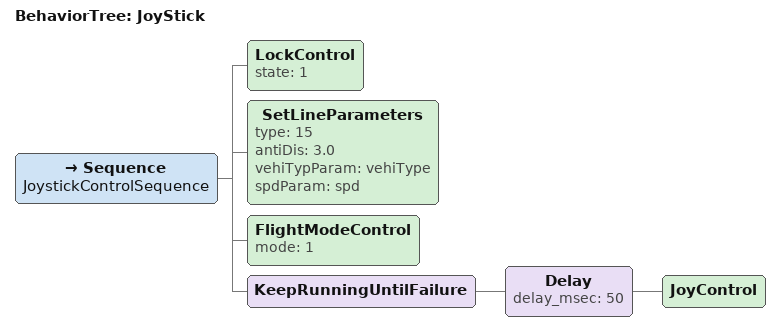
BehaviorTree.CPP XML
<?xml version="1.0" encoding="UTF-8"?>
<root BTCPP_format="4">
    <BehaviorTree ID="JoyStick">
        <Sequence name="JoystickControlSequence">
            <!-- 1. 确保载具已解锁 -->
            <LockControl state="1"/>

            <!-- 2. 设置摇杆控制参数 -->
            <SetLineParameters
                    type="15"
                    antiDis="3.0"
                    vehiTypParam="vehiType"
                    spdParam="spd"
            />

            <!-- 3. 切换到手动控制模式 -->
            <FlightModeControl mode="1"/>

            <!-- 4. 摇杆控制循环 -->
            <KeepRunningUntilFailure>
                <Delay delay_msec="50">
                    <JoyControl/>
                </Delay>
            </KeepRunningUntilFailure>
        </Sequence>
    </BehaviorTree>
</root>
